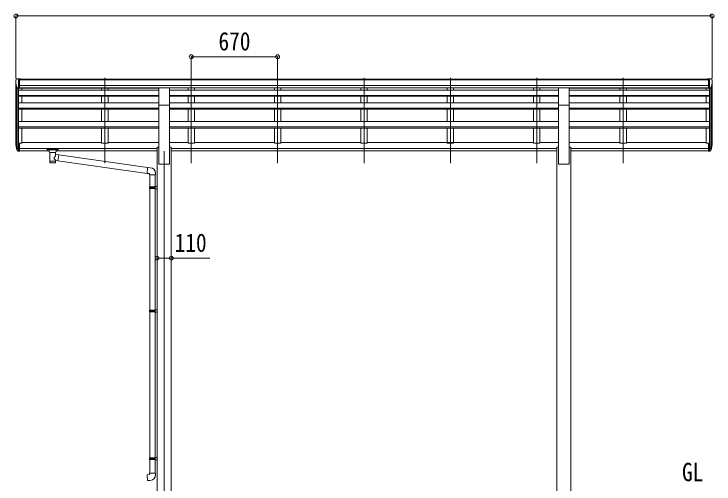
# Model space of a CAD drawing. Units: millimetres at full size, sheet at 1:30. Extents: x -8385 to 8479, y -5853 to 5787.
# Drawn here: x -241 to 5189, y -3003 to 641 of the extents above; entities that cross this region are included whole.
import ezdxf
from ezdxf.enums import TextEntityAlignment as Align

# ---------------------------------------------------------------- set-up
doc = ezdxf.new("R2010")
doc.units = ezdxf.units.MM
doc.header["$LTSCALE"] = 30
doc.header["$PDMODE"] = 32
doc.header["$PDSIZE"] = 30
for name, color, linetype, lineweight in [('0-0_0', 7, 'Continuous', 9), ('0-1_本体', 4, 'Continuous', 9), ('0-2_部品', 7, 'Continuous', 9), ('0-8_PARTS2', 2, 'Continuous', 9), ('0-A_寸法', 6, 'Continuous', 9)]:
    doc.layers.add(name, color=color, linetype=linetype, lineweight=lineweight)
doc.styles.add('ＭＳ ゴシック', font='')
doc.styles.get('ＭＳ ゴシック').set_extended_font_data('MS Gothic')

msp = doc.modelspace()

# ---------------------------------------------------------------- linework, layer by layer
at = {"layer": '0-1_本体'}
for p, q in [((-199.37, 136.32), (5137.63, 136.32)), ((-199.37, 130.96), (5147.63, 130.96)), ((-225.87, -362.84), (-225.87, 99.57)), ((-221.59, 80.77), (-221.59, -387.1)), ((-211.87, 65.41), (-211.87, -405.1)), ((-205.87, 65.94), (-205.87, -360.67)), ((-199.37, 87.44), (5147.63, 87.44)), ((-199.37, 69.77), (5147.63, 69.77)), ((881.63, 67.4), (-199.37, 67.4)), ((-180.87, 67.4), (-180.87, 51.13)), ((439.13, 67.4), (439.13, 51.54)), ((489.13, 67.4), (489.13, 51.54)), ((3981.63, 67.68), (966.63, 67.4)), ((1109.13, 67.41), (1109.13, 51.54)), ((1159.13, 67.42), (1159.13, 51.54)), ((1779.13, 67.47), (1779.13, 51.54)), ((1829.13, 67.48), (1829.13, 51.54)), ((2449.13, 67.54), (2449.13, 51.54)), ((2499.13, 67.54), (2499.13, 51.54)), ((3119.13, 67.6), (3119.13, 51.54)), ((3169.13, 67.61), (3169.13, 51.54)), ((3789.13, 67.66), (3789.13, 51.54)), ((3839.13, 67.67), (3839.13, 51.54)), ((5147.63, 67.46), (4066.63, 67.36)), ((4459.13, 67.39), (4459.13, 51.54)), ((4509.13, 67.4), (4509.13, 51.54)), ((5129.13, 67.46), (5129.13, 51.54)), ((5154.13, 65.94), (5154.13, -360.67)), ((5160.13, 65.41), (5160.13, -405.1)), ((5169.85, 80.76), (5169.85, -387.1)), ((5174.13, -362.84), (5174.13, 99.57)), ((881.63, 51.54), (-205.87, 51.54)), ((-205.87, 9.84), (881.63, 9.84)), ((-205.87, 8.15), (881.63, 8.15)), ((-205.87, 3.74), (881.63, 3.74)), ((-180.87, -47.65), (-180.87, 3.74)), ((439.13, 3.74), (439.13, -47.25)), ((489.13, 3.74), (489.13, -47.25)), ((3981.63, 51.54), (966.63, 51.54)), ((966.63, 9.84), (3981.63, 9.84)), ((966.63, 8.15), (3981.63, 8.15)), ((966.63, 3.74), (3981.63, 3.74)), ((1109.13, 3.74), (1109.13, -47.25)), ((1159.13, 3.74), (1159.13, -47.25)), ((1779.13, 3.74), (1779.13, -47.25)), ((1829.13, 3.74), (1829.13, -47.25)), ((2449.13, 3.74), (2449.13, -47.25)), ((2499.13, 3.74), (2499.13, -47.25)), ((3119.13, 3.74), (3119.13, -47.25)), ((3169.13, 3.74), (3169.13, -47.25)), ((3789.13, 3.74), (3789.13, -47.25)), ((3839.13, 3.74), (3839.13, -47.25)), ((5154.13, 51.54), (4066.63, 51.54)), ((4066.63, 9.84), (5154.13, 9.84)), ((4066.63, 8.15), (5154.13, 8.15)), ((4066.63, 3.74), (5154.13, 3.74)), ((4459.13, 3.74), (4459.13, -47.25)), ((4509.13, 3.74), (4509.13, -47.25)), ((5129.13, 3.74), (5129.13, -47.25)), ((-205.87, -47.25), (881.63, -47.25)), ((966.63, -47.25), (3981.63, -47.25)), ((4066.63, -47.25), (5154.13, -47.25)), ((-205.87, -87.9), (881.63, -87.9)), ((-205.87, -89.58), (881.63, -89.58)), ((-205.87, -96.3), (881.63, -96.3)), ((-180.87, -193.39), (-180.87, -96.3)), ((439.13, -96.3), (439.13, -192.98)), ((489.13, -96.3), (489.13, -192.98)), ((881.63, -522.1), (881.63, -66.47)), ((966.63, -522.1), (966.63, -66.47)), ((966.63, -87.9), (3981.63, -87.9)), ((966.63, -89.58), (3981.63, -89.58)), ((966.63, -96.3), (3981.63, -96.3)), ((1109.13, -96.3), (1109.13, -192.98)), ((1159.13, -96.3), (1159.13, -192.98)), ((1779.13, -96.3), (1779.13, -192.98)), ((1829.13, -96.3), (1829.13, -192.98)), ((2449.13, -96.3), (2449.13, -192.98)), ((2499.13, -96.3), (2499.13, -192.98)), ((3119.13, -96.3), (3119.13, -192.98)), ((3169.13, -96.3), (3169.13, -192.98)), ((3789.13, -96.3), (3789.13, -192.98)), ((3839.13, -96.3), (3839.13, -192.98)), ((3981.63, -522.1), (3981.63, -66.47)), ((4066.63, -522.1), (4066.63, -66.47)), ((4066.63, -87.9), (5154.13, -87.9)), ((4066.63, -89.58), (5154.13, -89.58)), ((4066.63, -96.3), (5154.13, -96.3)), ((4459.13, -96.3), (4459.13, -192.98)), ((4509.13, -96.3), (4509.13, -192.98)), ((5129.13, -96.3), (5129.13, -192.98)), ((-205.87, -192.98), (881.63, -192.98)), ((966.63, -192.98), (3981.63, -192.98)), ((4066.63, -192.98), (5154.13, -192.98)), ((881.63, -232.44), (-205.87, -232.44)), ((881.63, -234.12), (-205.87, -234.12)), ((881.63, -243.17), (-205.87, -243.17)), ((-180.87, -361.5), (-180.87, -243.17)), ((439.13, -243.17), (439.13, -361.5)), ((489.13, -243.17), (489.13, -361.5)), ((3981.63, -232.44), (966.63, -232.44)), ((3981.63, -234.12), (966.63, -234.12)), ((3981.63, -243.17), (966.63, -243.17)), ((1109.13, -243.17), (1109.13, -361.5)), ((1159.13, -243.17), (1159.13, -361.5)), ((1779.13, -243.58), (1779.13, -361.5)), ((1829.13, -243.58), (1829.13, -361.5)), ((2449.13, -243.58), (2449.13, -361.5)), ((2499.13, -243.58), (2499.13, -361.5)), ((3119.13, -243.17), (3119.13, -361.5)), ((3169.13, -243.17), (3169.13, -361.5)), ((3789.13, -243.17), (3789.13, -361.5)), ((3839.13, -243.17), (3839.13, -361.5)), ((5154.13, -232.44), (4066.63, -232.44)), ((5154.13, -234.12), (4066.63, -234.12)), ((5154.13, -243.17), (4066.63, -243.17)), ((4459.13, -243.17), (4459.13, -361.5)), ((4509.13, -243.17), (4509.13, -361.5)), ((5129.13, -243.17), (5129.13, -361.5)), ((-199.37, -361.5), (-180.87, -361.5)), ((-180.87, -356.28), (439.13, -356.28)), ((439.13, -361.5), (489.13, -361.5)), ((489.13, -356.28), (881.63, -356.28)), ((966.63, -356.28), (1109.13, -356.28)), ((1109.13, -361.5), (1159.13, -361.5)), ((1159.13, -356.28), (1779.13, -356.28)), ((1779.13, -361.5), (1829.13, -361.5)), ((1829.13, -356.28), (2449.13, -356.28)), ((2449.13, -361.5), (2499.13, -361.5)), ((2499.13, -356.28), (3789.13, -356.28)), ((3119.13, -361.5), (3169.13, -361.5)), ((3789.13, -361.5), (3839.13, -361.5)), ((3839.13, -356.28), (3981.63, -356.28)), ((4066.63, -356.28), (4459.13, -356.28)), ((4459.13, -361.5), (4509.13, -361.5)), ((4509.13, -356.28), (5129.13, -356.28)), ((5147.63, -361.5), (5129.13, -361.5)), ((-199.37, -400.59), (869.13, -400.59)), ((-199.37, -401.97), (869.13, -401.97)), ((-199.37, -419.14), (32.13, -419.14)), ((86.13, -419.14), (869.13, -419.14)), ((869.13, -392.1), (881.63, -392.1)), ((869.13, -392.1), (869.13, -3572.1)), ((966.63, -392.1), (979.13, -392.1)), ((979.13, -392.1), (979.13, -3572.1)), ((979.13, -400.59), (3969.13, -400.59)), ((979.13, -401.97), (3969.13, -401.97)), ((979.13, -419.14), (3969.13, -419.14)), ((3969.13, -392.1), (3981.63, -392.1)), ((3969.13, -392.1), (3969.13, -3572.1)), ((4066.63, -392.1), (4079.13, -392.1)), ((4079.13, -392.1), (4079.13, -3572.1)), ((4079.13, -400.59), (5147.63, -400.59)), ((4079.13, -401.97), (5147.63, -401.97)), ((4079.13, -419.14), (5147.63, -419.14)), ((881.63, -522.1), (966.63, -522.1)), ((3981.63, -522.1), (4066.63, -522.1))]:
    msp.add_line(p, q, dxfattribs=at)
at = {"layer": '0-2_部品'}
for p, q in [((-227.87, 128.55), (-227.87, 127.92)), ((-220.96, 137.35), (-225.03, 131.54)), ((-217.87, 137.92), (-220.2, 137.78)), ((-217.87, 137.92), (-199.37, 137.92)), ((-205.87, 64.94), (-205.87, 137.92)), ((-199.37, 137.92), (-189.37, 137.83)), ((-199.37, 65.94), (-199.37, 137.92)), ((-189.37, 136.32), (-189.37, 137.83)), ((5147.63, 137.92), (5137.63, 137.83)), ((5137.63, 136.32), (5137.63, 137.83)), ((5147.63, 65.94), (5147.63, 137.92)), ((5166.13, 137.92), (5147.63, 137.92)), ((5154.13, 64.94), (5154.13, 137.92)), ((5166.13, 137.92), (5168.46, 137.78)), ((5169.22, 137.35), (5173.29, 131.54)), ((5176.13, 128.55), (5176.13, 127.92)), ((-213.49, 66.75), (-222.77, 82.81)), ((-205.87, 64.94), (-211.08, 65.25)), ((-199.37, 65.94), (-205.87, 65.94)), ((881.63, 67.68), (966.63, 67.68)), ((881.63, -66.47), (881.63, 67.68)), ((966.63, -66.47), (966.63, 67.68)), ((3981.63, 67.68), (4066.63, 67.68)), ((3981.63, -66.47), (3981.63, 67.68)), ((4066.63, -66.47), (4066.63, 67.68)), ((5147.63, 65.94), (5154.13, 65.94)), ((5154.13, 64.94), (5159.34, 65.25)), ((5161.76, 66.75), (5171.03, 82.81)), ((881.63, -66.47), (966.63, -66.47)), ((3981.63, -66.47), (4066.63, -66.47)), ((-205.87, -360.67), (-205.87, -422.55)), ((-199.37, -360.67), (-205.87, -360.67)), ((-199.37, -360.67), (-199.37, -421.73)), ((5147.63, -360.67), (5147.63, -421.73)), ((5147.63, -360.67), (5154.13, -360.67)), ((5154.13, -360.67), (5154.13, -422.55)), ((-223.48, -386.71), (-213.31, -405.88)), ((-212.3, -404.63), (-222.06, -386.21)), ((-220.89, -403.56), (-213.31, -421.05)), ((-205.87, -405.38), (-211, -405.38)), ((-205.87, -407.38), (-210.71, -407.38)), ((-205.87, -422.55), (-210.71, -422.55)), ((-199.37, -398.98), (-205.87, -398.98)), ((-199.37, -404.38), (-205.87, -404.38)), ((-199.37, -421.73), (-205.87, -421.73)), ((15.63, -407.44), (15.63, -418.2)), ((15.63, -407.63), (15.63, -409.18)), ((17.63, -406.78), (100.63, -406.78)), ((17.63, -408.96), (100.63, -408.96)), ((17.63, -418.87), (32.13, -418.87)), ((32.13, -425.67), (32.13, -415.4)), ((36.23, -430.17), (36.21, -510.47)), ((82.03, -447.75), (82.03, -430.16)), ((86.13, -425.67), (86.13, -415.4)), ((86.13, -418.87), (100.63, -418.87)), ((102.63, -407.44), (102.63, -418.2)), ((5147.63, -398.98), (5154.13, -398.98)), ((5147.63, -404.38), (5154.13, -404.38)), ((5147.63, -421.73), (5154.13, -421.73)), ((5154.13, -405.38), (5159.27, -405.38)), ((5154.13, -407.38), (5158.98, -407.38)), ((5154.13, -422.55), (5158.98, -422.55)), ((5160.56, -404.63), (5170.32, -386.21)), ((5171.74, -386.71), (5161.57, -405.88)), ((5169.15, -403.56), (5161.57, -421.05)), ((107.25, -451.65), (82.03, -447.74)), ((107.25, -451.65), (100.23, -496.91)), ((107.25, -451.65), (795.22, -548.46)), ((82.05, -510.47), (82.03, -493.84)), ((82.03, -494.09), (100.23, -496.91)), ((791.21, -594.28), (100.23, -496.91)), ((816.05, -550.28), (795.22, -548.46)), ((857.13, -606.03), (857.13, -595.11)), ((811.13, -606.03), (857.13, -606.03)), ((813.13, -606.03), (813.13, -700.02)), ((855.13, -606.03), (855.13, -697.46)), ((811.13, -702.02), (812.13, -700.02)), ((811.13, -702.02), (855.13, -702.02)), ((811.13, -702.02), (811.13, -710.02)), ((812.13, -700.02), (855.13, -700.02)), ((850.65, -702.02), (850.22, -700.02)), ((853.13, -697.52), (869.13, -697.05)), ((853.13, -699.52), (853.13, -697.52)), ((853.13, -699.52), (855.13, -699.52)), ((869.13, -697.05), (869.13, -714.99)), ((811.13, -710.02), (855.13, -710.02)), ((811.13, -710.02), (812.13, -712.02)), ((812.13, -712.02), (855.13, -712.02)), ((813.13, -712.02), (813.13, -1655.8)), ((853.13, -714.52), (853.13, -712.52)), ((853.13, -714.52), (869.13, -714.99)), ((855.13, -714.58), (855.13, -1653.24)), ((811.13, -1657.8), (812.13, -1655.8)), ((811.13, -1657.8), (855.13, -1657.8)), ((811.13, -1657.8), (811.13, -1665.8)), ((811.13, -1665.8), (855.13, -1665.8)), ((811.13, -1665.8), (812.13, -1667.8)), ((812.13, -1655.8), (855.13, -1655.8)), ((812.13, -1667.8), (855.13, -1667.8)), ((813.13, -1667.8), (813.13, -2801.37)), ((850.65, -1657.8), (850.22, -1655.8)), ((853.13, -1653.3), (869.13, -1652.82)), ((853.13, -1655.3), (853.13, -1653.3)), ((853.13, -1655.3), (855.13, -1655.3)), ((853.13, -1670.3), (853.13, -1668.3)), ((853.13, -1670.3), (869.13, -1670.77)), ((855.13, -1670.35), (855.13, -2798.81)), ((869.13, -1652.82), (869.13, -1670.77)), ((811.13, -2803.37), (812.13, -2801.37)), ((811.13, -2803.37), (855.13, -2803.37)), ((811.13, -2803.37), (811.13, -2811.37)), ((811.13, -2811.37), (855.13, -2811.37)), ((811.13, -2811.37), (812.13, -2813.37)), ((812.13, -2801.37), (855.13, -2801.37)), ((812.13, -2813.37), (855.13, -2813.37)), ((813.13, -2813.37), (813.13, -2919.51)), ((850.65, -2803.37), (850.22, -2801.37)), ((853.13, -2798.87), (869.13, -2798.4)), ((853.13, -2800.87), (853.13, -2798.87)), ((853.13, -2800.87), (855.13, -2800.87)), ((853.13, -2815.87), (853.13, -2813.87)), ((853.13, -2815.87), (869.13, -2816.34)), ((855.13, -2815.93), (855.13, -2919.51)), ((869.13, -2798.4), (869.13, -2816.34)), ((811.13, -2919.51), (857.13, -2919.51)), ((811.13, -2929.51), (811.13, -2919.51)), ((857.13, -2919.51), (857.13, -2930.42))]:
    msp.add_line(p, q, dxfattribs=at)
for points in [[(15.63, -407.44), (15.67, -407.25), (15.75, -407.11), (15.85, -407.02), (15.95, -406.96), (16.07, -406.91), (16.37, -406.85), (16.86, -406.8), (17.4, -406.78), (17.63, -406.78)], [(15.63, -418.2), (15.67, -418.4), (15.75, -418.53), (15.85, -418.63), (15.95, -418.69), (16.07, -418.73), (16.37, -418.8), (16.86, -418.84), (17.4, -418.86), (17.63, -418.87)], [(32.17, -425.62), (32.15, -425.97), (32.39, -426.93), (32.91, -427.81), (33.72, -428.65), (34.83, -429.45), (36.23, -430.17)], [(82.03, -430.16), (82.26, -430.07), (83.62, -429.33), (84.73, -428.49), (85.49, -427.62), (85.95, -426.72), (86.12, -425.84)], [(100.63, -406.78), (100.98, -406.78), (101.51, -406.81), (101.96, -406.86), (102.27, -406.94), (102.44, -407.04), (102.56, -407.17), (102.62, -407.35), (102.63, -407.44)], [(100.63, -418.87), (100.98, -418.86), (101.51, -418.84), (101.96, -418.79), (102.27, -418.71), (102.44, -418.61), (102.56, -418.47), (102.62, -418.29), (102.63, -418.2)], [(795.22, -548.46), (791.21, -594.28), (811.13, -596.03), (811.13, -606.03)], [(850.65, -702.02), (850.65, -710.02), (850.22, -712.02)], [(853.13, -712.52), (855.13, -712.52), (855.13, -699.52)], [(850.65, -1657.8), (850.65, -1665.8), (850.22, -1667.8)], [(853.13, -1668.3), (855.13, -1668.3), (855.13, -1655.3)], [(850.65, -2803.37), (850.65, -2811.37), (850.22, -2813.37)], [(853.13, -2813.87), (855.13, -2813.87), (855.13, -2800.87)], [(816.05, -2975.25), (795.22, -2977.07), (791.21, -2931.25), (811.13, -2929.51)]]:
    msp.add_lwpolyline(points, dxfattribs=at)
for centre, radius, start, end in [((-224.87, 128.55), 3, 93, 180), ((-25.87, 127.92), 202, 180, 192.90261), ((-220.14, 136.78), 1, 93.5, 145), ((5168.4, 136.78), 1, 35, 86.5), ((4974.13, 127.92), 202, 347.09739, 0), ((5173.13, 128.55), 3, 0, 87), ((-210.89, 68.25), 3, 210, 266.5), ((5159.16, 68.25), 3, 273.5, 330), ((-137.21, -364.54), 89.07, 174.49576, 194.41188), ((-137.92, -360.26), 88.05, 177.22392, 197.21071), ((-92.65, -367.48), 133.22, 183.27987, 195.71302), ((5040.91, -367.48), 133.22, 344.28698, 356.72013), ((5086.18, -360.26), 88.05, 342.78929, 2.77608), ((5085.47, -364.54), 89.07, 345.58812, 5.50424), ((-210.71, -404.38), 3, 210, 270), ((-210.71, -419.55), 3, 210, 270), ((-211, -403.88), 1.5, 210, 270), ((5158.98, -404.38), 3, 270, 330), ((5158.98, -419.55), 3, 270, 330), ((5159.27, -403.88), 1.5, 270, 330), ((812.13, -595.11), 45, 0, 85), ((812.13, -2930.42), 45, 275, 0)]:
    msp.add_arc(centre, radius, start, end, dxfattribs=at)
for centre, major_axis, ratio, start_param, end_param in [((17.63, -409.18), (2, 0), 0.109601, 1.5707963, 3.1415927), ((59.13, -415.4), (27, 0), 0.122176, 6.2831853, 9.424778), ((59.14, -430.63), (-22.91, 0.42), 0.072511, 0.0008029, 1.5715993), ((59.14, -432.25), (-22.91, 0.42), 0.072511, 0.0008029, 1.5715993), ((59.12, -430.63), (22.92, 0.42), 0.07247, 4.71158, 6.2823764), ((59.12, -432.25), (22.92, 0.42), 0.07247, 4.71158, 6.2823764), ((70.13, -425.67), (16, 0), 0.361356, 6.2636979, 6.2831853), ((100.63, -409.18), (2, 0), 0.109601, 0, 1.5707963), ((59.13, -474.29), (-22.81, -26.62), 0.234429, 1.6855472, 3.1268519), ((61.69, -471.64), (20.32, -22.25), 0.045535, 0.0389954, 1.3075346), ((59.13, -510.47), (22.92, 0), 0.101955, 3.1415499, 6.2833984), ((59.13, -498.03), (22.91, 0), 0.122865, 3.1415927, 6.2831853)]:
    msp.add_ellipse(centre, major_axis=major_axis, ratio=ratio, start_param=start_param, end_param=end_param, dxfattribs=at)
at = {"layer": '0-8_PARTS2'}
for p, q in [((464.13, -515.9), (464.13, 146.62)), ((1134.13, -515.9), (1134.13, 146.62)), ((1804.13, -515.9), (1804.13, 146.62)), ((2474.13, -515.9), (2474.13, 146.62)), ((3144.13, -515.9), (3144.13, 146.62)), ((3814.13, -515.9), (3814.13, 146.62)), ((4484.13, -515.9), (4484.13, 146.62)), ((924.13, -422.11), (924.13, -3672.11))]:
    msp.add_line(p, q, dxfattribs=at)
at = {"layer": '0-A_寸法'}
for p, q in [((-225.87, 626.25), (-225.87, 142.07)), ((-225.87, 626.25), (5174.13, 626.25)), ((5174.13, 626.25), (5174.13, 142.07)), ((1134.13, 309.63), (1134.13, 142.07)), ((1134.13, 309.63), (1804.13, 309.63)), ((1804.13, 309.63), (1804.13, 142.07)), ((869.13, -1252.29), (979.13, -1252.29)), ((979.13, -1252.29), (1279.13, -1252.29))]:
    msp.add_line(p, q, dxfattribs=at)
for p in [(-225.87, 626.25), (5174.13, 626.25), (1134.13, 309.63), (1804.13, 309.63), (869.13, -1252.29), (979.13, -1252.29)]:
    msp.add_point(p, dxfattribs=at)

# ---------------------------------------------------------------- texts
at = {"layer": '0-0_0', "style": 'ＭＳ ゴシック', "width": 0.85}
msp.add_text('GL', height=143, dxfattribs=at).set_placement((4941.09, -3024.55), align=Align.BOTTOM_LEFT)
at = {"layer": '0-A_寸法', "color": 7, "style": 'ＭＳ ゴシック', "width": 0.85}
for s, p in [('670', (1345.38, 315.63)), ('110', (1005.38, -1246.29))]:
    msp.add_text(s, height=143, dxfattribs=at).set_placement(p, align=Align.BOTTOM_LEFT)

doc.saveas('drawing.dxf')
